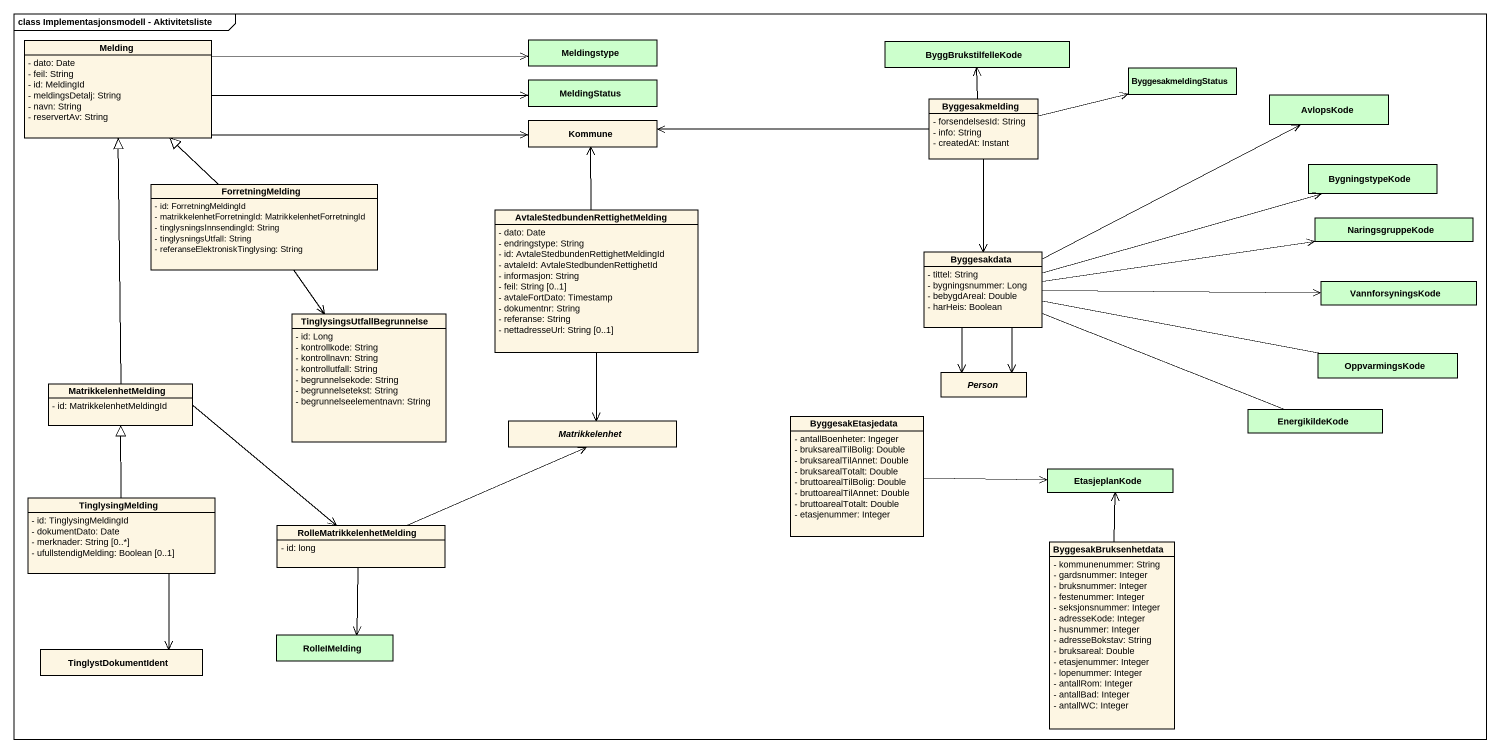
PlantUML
@startuml
mainframe class Implementasjonsmodell - Aktivitetsliste
hide circle
hide empty members
skinparam classAttributeIconSize 0
class Melding {
  - dato: Date
  - feil: String
  - id: MeldingId
  - meldingsDetalj: String
  - navn: String
  - reservertAv: String
}
class Meldingstype #CCFFCC
class ByggBrukstilfelleKode #CCFFCC
class MeldingStatus #CCFFCC
class Byggesakmelding {
  - forsendelsesId: String
  - info: String
  - createdAt: Instant
}
class ByggesakmeldingStatus #CCFFCC
class AvlopsKode #CCFFCC
class Kommune
class BygningstypeKode #CCFFCC
class ForretningMelding {
  - id: ForretningMeldingId
  - matrikkelenhetForretningId: MatrikkelenhetForretningId
  - tinglysningsInnsendingId: String
  - tinglysningsUtfall: String
  - referanseElektroniskTinglysing: String
}
class "AvtaleStedbundenRettighetMelding" as AvtaleStedbundenRettighetMel {
  - dato: Date
  - endringstype: String
  - id: AvtaleStedbundenRettighetMeldingId
  - avtaleId: AvtaleStedbundenRettighetId
  - informasjon: String
  - feil: String [0..1]
  - avtaleFortDato: Timestamp
  - dokumentnr: String
  - referanse: String
  - nettadresseUrl: String [0..1]
}
class NaringsgruppeKode #CCFFCC
class Byggesakdata {
  - tittel: String
  - bygningsnummer: Long
  - bebygdAreal: Double
  - harHeis: Boolean
}
class VannforsyningsKode #CCFFCC
class TinglysingsUtfallBegrunnelse {
  - id: Long
  - kontrollkode: String
  - kontrollnavn: String
  - kontrollutfall: String
  - begrunnelsekode: String
  - begrunnelsetekst: String
  - begrunnelseelementnavn: String
}
abstract class "Person" as Person_
class OppvarmingsKode #CCFFCC
class MatrikkelenhetMelding {
  - id: MatrikkelenhetMeldingId
}
class EnergikildeKode #CCFFCC
abstract class Matrikkelenhet
class ByggesakEtasjedata {
  - antallBoenheter: Ingeger
  - bruksarealTilBolig: Double
  - bruksarealTilAnnet: Double
  - bruksarealTotalt: Double
  - bruttoarealTilBolig: Double
  - bruttoarealTilAnnet: Double
  - bruttoarealTotalt: Double
  - etasjenummer: Integer
}
class EtasjeplanKode #CCFFCC
class TinglysingMelding {
  - id: TinglysingMeldingId
  - dokumentDato: Date
  - merknader: String [0..*]
  - ufullstendigMelding: Boolean [0..1]
}
class RolleMatrikkelenhetMelding {
  - id: long
}
class ByggesakBruksenhetdata {
  - kommunenummer: String
  - gardsnummer: Integer
  - bruksnummer: Integer
  - festenummer: Integer
  - seksjonsnummer: Integer
  - adresseKode: Integer
  - husnummer: Integer
  - adresseBokstav: String
  - bruksareal: Double
  - etasjenummer: Integer
  - lopenummer: Integer
  - antallRom: Integer
  - antallBad: Integer
  - antallWC: Integer
}
class RolleIMelding #CCFFCC
class TinglystDokumentIdent
Melding -right-> Meldingstype
Melding -right-> MeldingStatus
Melding -right-> Kommune
Byggesakmelding -up-> ByggBrukstilfelleKode
Byggesakmelding -right-> ByggesakmeldingStatus
Byggesakmelding -left-> Kommune
Byggesakmelding --> Byggesakdata
ForretningMelding -up-|> Melding
ForretningMelding --> TinglysingsUtfallBegrunnelse
AvtaleStedbundenRettighetMel -up-> Kommune
AvtaleStedbundenRettighetMel --> Matrikkelenhet
Byggesakdata -right-> AvlopsKode
Byggesakdata -right-> BygningstypeKode
Byggesakdata -right-> NaringsgruppeKode
Byggesakdata -right-> VannforsyningsKode
Byggesakdata --> Person_
Byggesakdata --> Person_
Byggesakdata -right- OppvarmingsKode
Byggesakdata -right- EnergikildeKode
MatrikkelenhetMelding -up-|> Melding
MatrikkelenhetMelding -right-> RolleMatrikkelenhetMelding
ByggesakEtasjedata -right-> EtasjeplanKode
TinglysingMelding -up-|> MatrikkelenhetMelding
TinglysingMelding --> TinglystDokumentIdent
RolleMatrikkelenhetMelding -right-> Matrikkelenhet
RolleMatrikkelenhetMelding --> RolleIMelding
ByggesakBruksenhetdata -up-> EtasjeplanKode
@enduml
